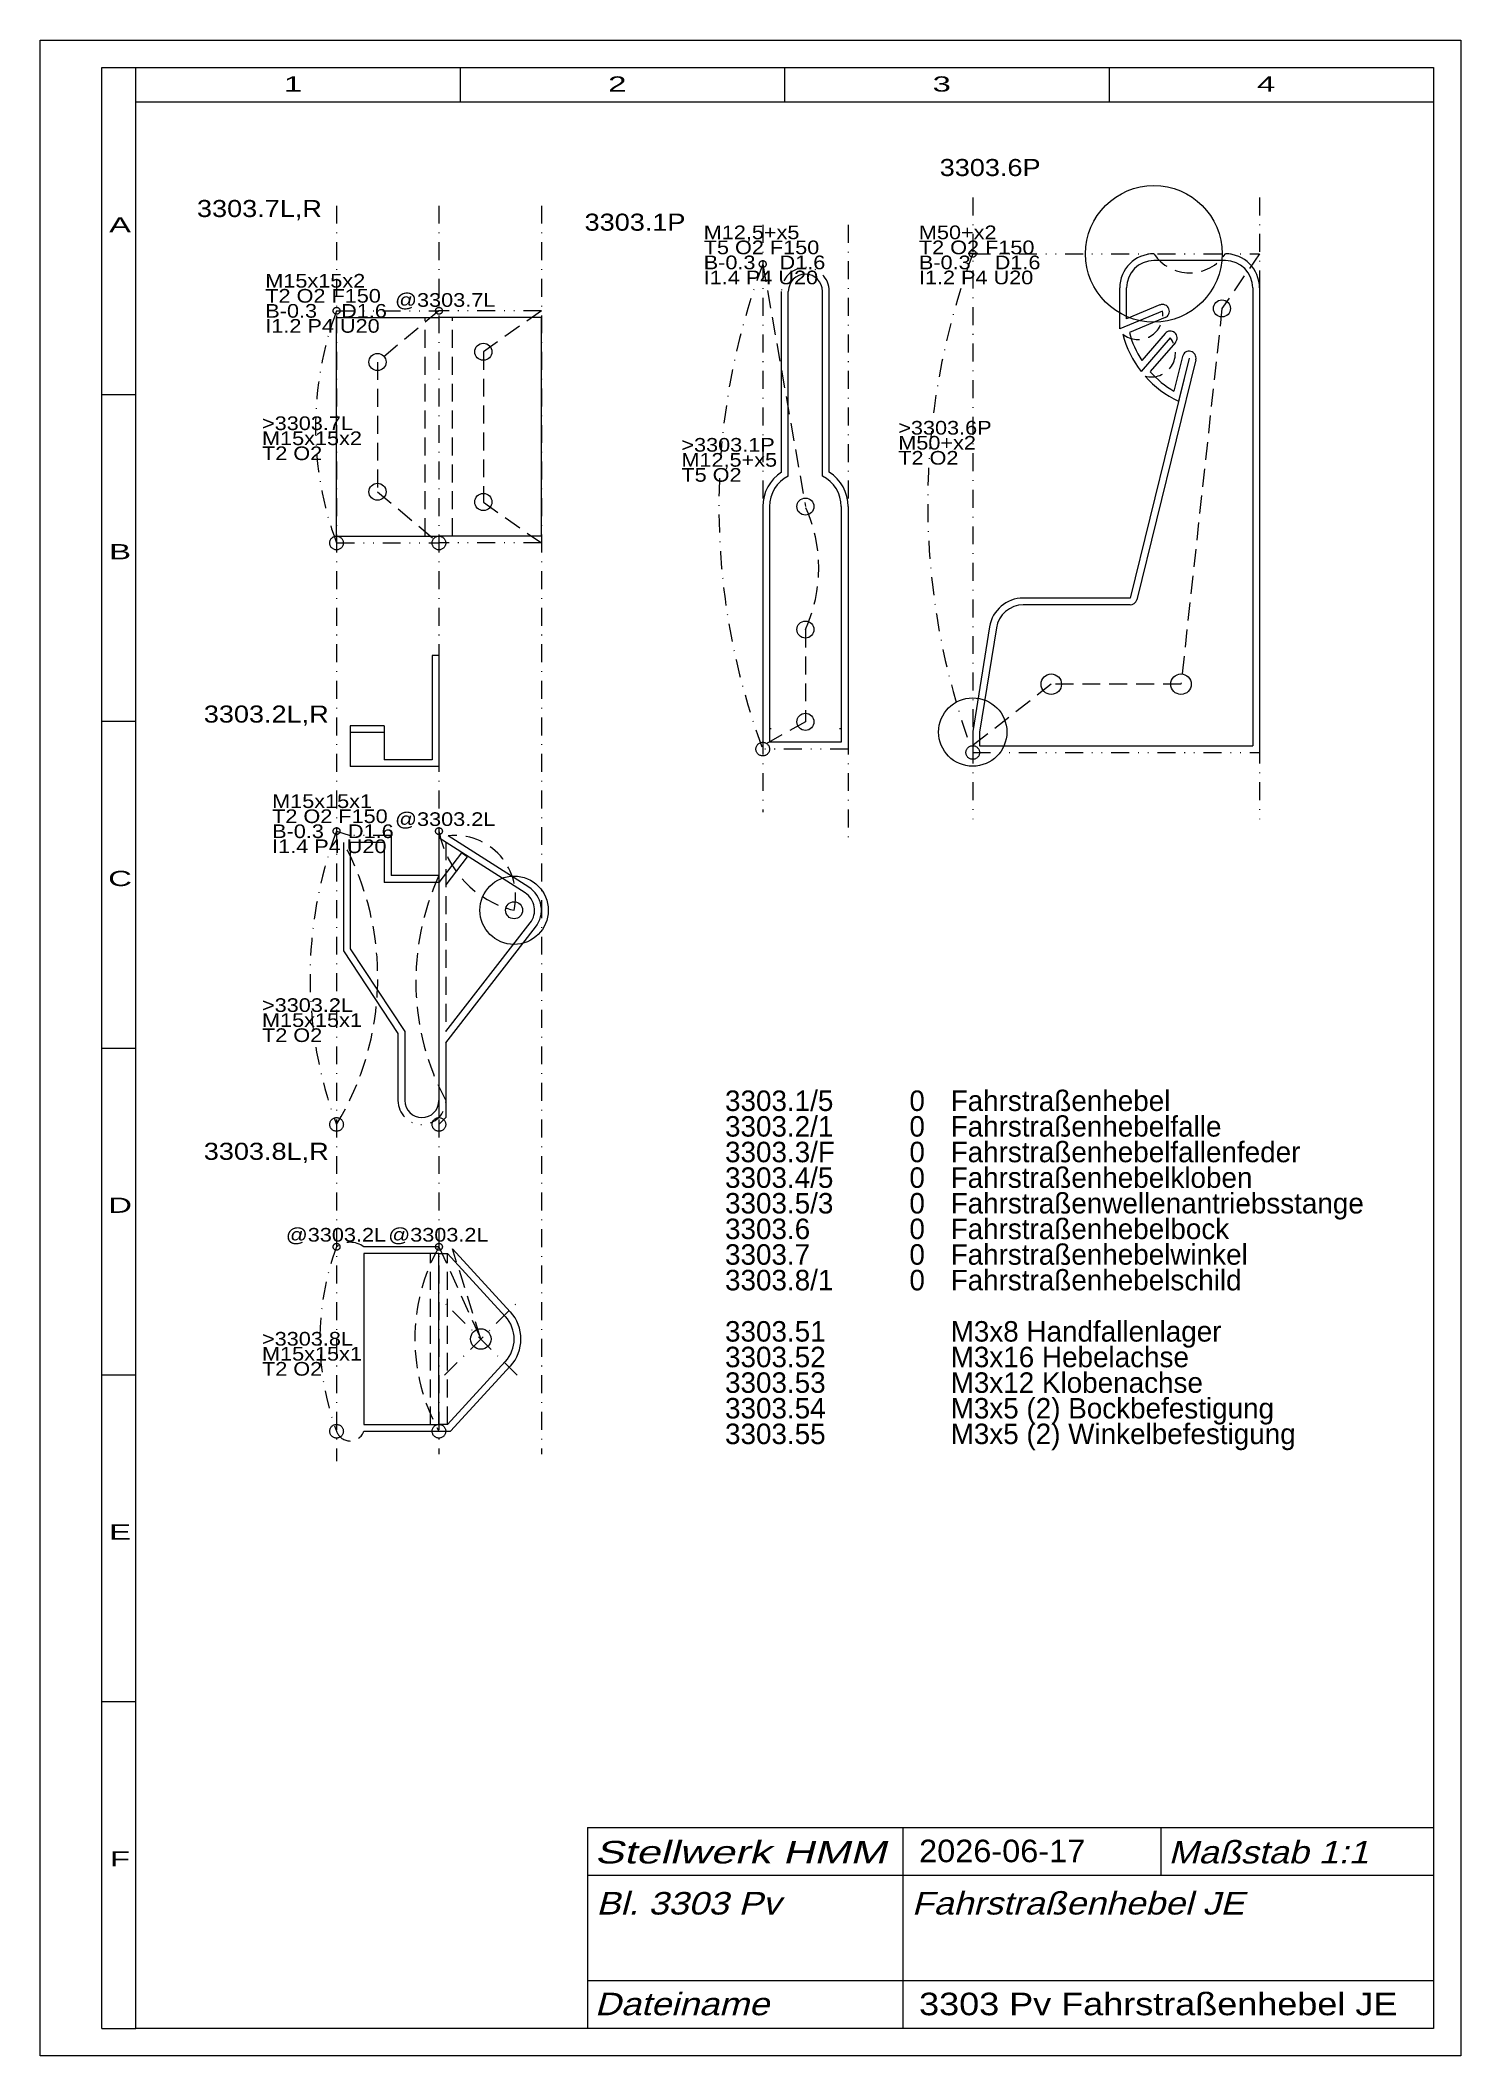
# Model space of a CAD drawing. Extents: x 1 to 209, y 1 to 296.
import ezdxf
from ezdxf.enums import TextEntityAlignment as Align

# ---------------------------------------------------------------- set-up
doc = ezdxf.new("R2010")
doc.units = 0
doc.header["$LTSCALE"] = 5.25
for name, pattern in [('DASHDOT', [1, 0.5, -0.25, 0, -0.25]), ('DASHED', [0.75, 0.5, -0.25]), ('DIVIDE', [1.25, 0.5, -0.25, 0, -0.25, 0, -0.25]), ('PHANTOM', [2.5, 1.25, -0.25, 0.25, -0.25, 0.25, -0.25])]:
    doc.linetypes.add(name, pattern=pattern)
for name, color, linetype, lineweight in [('3303 HANDFALLE', 30, 'CONTINUOUS', 13), ('3303 HEBEL', 5, 'CONTINUOUS', 13), ('3303 HEBELBOCK', 7, 'CONTINUOUS', 13), ('3303 HEBELSCHILD', 171, 'CONTINUOUS', 18), ('3303_1P', 30, 'CONTINUOUS', 13), ('3303_2L', 30, 'CONTINUOUS', 13), ('3303_2R', 14, 'CONTINUOUS', 13), ('3303_6P', 30, 'CONTINUOUS', 13), ('3303_7L', 30, 'CONTINUOUS', 13), ('3303_7R', 14, 'CONTINUOUS', 13), ('3303_8L', 30, 'CONTINUOUS', 13), ('3303_8R', 14, 'CONTINUOUS', 13), ('3303___ FAHRSTRAßENHEBEL JE', 6, 'DASHDOT', 13), ('BESCHRIFTUNG', 7, 'CONTINUOUS', 25), ('HILFSLINIEN', 3, 'CONTINUOUS', 0), ('MITTELLINIEN', 5, 'DASHDOT', 13), ('STANDARD', 7, 'CONTINUOUS', 0)]:
    doc.layers.add(name, color=color, linetype=linetype, lineweight=lineweight)
doc.styles.add('Arial', font='arial.ttf')

msp = doc.modelspace()

# ---------------------------------------------------------------- linework, layer by layer
at = {"layer": '3303 HANDFALLE'}
for p, q in [((59.38, 205.93), (58.38, 205.93)), ((58.38, 205.93), (58.38, 190.69)), ((59.38, 205.93), (59.38, 189.69)), ((51.38, 195.68), (46.38, 195.68)), ((46.38, 195.68), (46.38, 189.69)), ((51.38, 195.68), (51.38, 190.69)), ((51.38, 194.68), (46.38, 194.68)), ((59.38, 189.69), (46.38, 189.69)), ((58.38, 190.69), (51.38, 190.69)), ((51.38, 178.6), (46.38, 178.6)), ((46.38, 178.6), (46.38, 163)), ((51.38, 178.6), (51.38, 172.73)), ((59.38, 179.24), (59.38, 138.31)), ((71.99, 171.19), (59.38, 179.24)), ((62.7, 177.09), (59.38, 172.73)), ((63.49, 176.48), (62.7, 177.09)), ((63.49, 176.48), (60.38, 172.39)), ((59.38, 172.73), (51.38, 172.73)), ((60.38, 150.9), (72.75, 166.82)), ((46.38, 163), (54.38, 150.9)), ((54.38, 150.9), (54.38, 140.81))]:
    msp.add_line(p, q, dxfattribs=at)
at = {"layer": '3303 HANDFALLE', "linetype": 'DASHED'}
msp.add_line((60.38, 178.6), (60.38, 150.9), dxfattribs=at)
at = {"layer": '3303 HANDFALLE'}
for centre, radius, start, end in [((70.38, 168.66), 3, 322.1592, 417.4428), ((56.88, 140.81), 2.5, 180, 360)]:
    msp.add_arc(centre, radius, start, end, dxfattribs=at)
at = {"layer": '3303 HEBEL'}
for p, q in [((110.54, 232.22), (110.54, 259.25)), ((115.54, 232.22), (115.54, 259.25)), ((107.79, 227.75), (107.79, 193.25)), ((118.29, 227.75), (118.29, 193.25)), ((108.04, 195.24), (107.79, 195.24)), ((118.29, 195.24), (118.04, 195.24)), ((118.29, 193.25), (107.79, 193.25))]:
    msp.add_line(p, q, dxfattribs=at)
for centre, radius, start, end in [((113.04, 259.25), 2.5, 360, 540), ((112.79, 227.75), 5, 116.7437, 180), ((113.29, 227.75), 5, 0, 63.2563)]:
    msp.add_arc(centre, radius, start, end, dxfattribs=at)
at = {"layer": '3303 HEBELBOCK'}
for p, q in [((174.54, 263.75), (164.07, 263.75)), ((160.07, 255.24), (160.07, 259.75)), ((178.54, 259.75), (178.54, 192.75)), ((164.96, 257.26), (160.07, 255.24)), ((44.38, 255.41), (59.38, 255.41)), ((74.38, 255.41), (59.38, 255.41)), ((165.72, 255.41), (160.48, 253.25)), ((165.71, 253.1), (162.3, 249.13)), ((167.23, 251.79), (163.53, 247.5)), ((170.21, 249.25), (161.55, 214.12)), ((168.27, 249.73), (167.01, 244.64)), ((44.38, 223.42), (59.38, 223.42)), ((74.38, 223.42), (59.38, 223.42)), ((160.58, 213.36), (144.95, 213.36)), ((141, 209.99), (138.54, 194.75)), ((138.54, 192.75), (178.54, 192.75))]:
    msp.add_line(p, q, dxfattribs=at)
at = {"layer": '3303 HEBELBOCK', "lineweight": 18}
for p, q in [((44.38, 223.42), (44.38, 255.41)), ((74.38, 223.42), (74.38, 255.41))]:
    msp.add_line(p, q, dxfattribs=at)
at = {"layer": '3303 HEBELBOCK', "linetype": 'DASHED'}
for p, q in [((57.38, 223.42), (57.38, 255.41)), ((61.38, 223.42), (61.38, 255.41))]:
    msp.add_line(p, q, dxfattribs=at)
at = {"layer": '3303 HEBELBOCK', "linetype": 'DIVIDE'}
msp.add_line((138.54, 194.75), (138.54, 192.75), dxfattribs=at)
at = {"layer": '3303 HEBELBOCK'}
for centre, radius, start, end in [((164.07, 259.75), 4, 90, 180), ((174.54, 259.75), 4, 0, 90), ((165.34, 256.33), 1, 292.3878, 472.3878), ((174.04, 256.75), 14, 194.4943, 212.9963), ((166.47, 252.44), 1, 319.2678, 499.2678), ((169.24, 249.49), 1, 346.1478, 526.1478), ((174.04, 256.75), 14, 221.3743, 239.8763), ((144.95, 209.36), 4, 90, 170.8395), ((160.58, 214.36), 1, 270, 346.1478)]:
    msp.add_arc(centre, radius, start, end, dxfattribs=at)
at = {"layer": '3303 HEBELSCHILD'}
for p, q in [((48.38, 118.4), (48.38, 93.4)), ((59.38, 118.4), (48.38, 118.4)), ((59.38, 93.4), (59.38, 118.4)), ((59.38, 118.4), (60.63, 118.4)), ((59.38, 93.4), (59.38, 118.4)), ((60.63, 118.4), (69.09, 109.2)), ((60.63, 93.4), (69.09, 102.6)), ((48.38, 93.4), (59.38, 93.4)), ((60.63, 93.4), (59.38, 93.4))]:
    msp.add_line(p, q, dxfattribs=at)
at = {"layer": '3303 HEBELSCHILD', "linetype": 'DASHED'}
for p, q in [((58.13, 93.4), (58.13, 118.4)), ((60.63, 93.4), (60.63, 118.4))]:
    msp.add_line(p, q, dxfattribs=at)
at = {"layer": '3303 HEBELSCHILD'}
msp.add_arc((65.51, 105.9), 4.88, 317.3926, 402.6074, dxfattribs=at)
at = {"layer": '3303_1P', "linetype": 'DASHED'}
for p, q in [((106.79, 263.25), (113.04, 227.75)), ((113.04, 209.75), (113.04, 196.24)), ((113.04, 196.24), (106.79, 192.75))]:
    msp.add_line(p, q, dxfattribs=at)
at = {"layer": '3303_1P'}
for p, q in [((109.54, 232.8), (109.54, 259.25)), ((116.54, 232.8), (116.54, 259.25)), ((106.79, 227.75), (106.79, 192.75)), ((119.29, 227.75), (119.29, 192.25))]:
    msp.add_line(p, q, dxfattribs=at)
at = {"layer": '3303_1P', "linetype": 'DIVIDE'}
msp.add_line((119.29, 192.25), (106.79, 192.25), dxfattribs=at)
at = {"layer": '3303_1P', "linetype": 'PHANTOM'}
for centre, radius in [((106.79, 263.25), 0.5), ((106.79, 192.25), 1)]:
    msp.add_circle(centre, radius, dxfattribs=at)
at = {"layer": '3303_1P'}
for centre in [(113.04, 227.75), (113.04, 209.75), (113.04, 196.24)]:
    msp.add_circle(centre, 1.25, dxfattribs=at)
at = {"layer": '3303_1P', "linetype": 'DIVIDE'}
msp.add_arc((113.04, 259.25), 3.5, 0, 180, dxfattribs=at)
at = {"layer": '3303_1P'}
for centre, start, end in [((112.79, 227.75), 122.7972, 180), ((113.29, 227.75), 0, 57.2028)]:
    msp.add_arc(centre, 6, start, end, dxfattribs=at)
at = {"layer": '3303_1P', "linetype": 'DASHED'}
msp.add_arc((93.38, 218.75), 21.62, 335.4034, 384.5966, dxfattribs=at)
at = {"layer": '3303_2L', "linetype": 'DASHED'}
msp.add_line((44.38, 180.24), (46.38, 179.6), dxfattribs=at)
at = {"layer": '3303_2L'}
for p, q in [((45.38, 178.6), (45.38, 162.7)), ((52.38, 179.6), (52.38, 173.73)), ((59.38, 173.73), (52.38, 173.73)), ((45.38, 162.7), (53.38, 150.6)), ((53.38, 150.6), (53.38, 140.81))]:
    msp.add_line(p, q, dxfattribs=at)
at = {"layer": '3303_2L', "linetype": 'DIVIDE'}
msp.add_line((52.38, 179.6), (46.38, 179.6), dxfattribs=at)
at = {"layer": '3303_2L', "linetype": 'PHANTOM'}
for centre, radius in [((44.38, 180.24), 0.5), ((44.38, 137.31), 1)]:
    msp.add_circle(centre, radius, dxfattribs=at)
at = {"layer": '3303_2L', "linetype": 'DASHED'}
for centre, radius, start, end in [((9.1, 158.82), 41.32, 328.6232, 388.6024), ((93.01, 158.28), 37.02, 155.3201, 208.1593)]:
    msp.add_arc(centre, radius, start, end, dxfattribs=at)
at = {"layer": '3303_2L', "linetype": 'DIVIDE'}
msp.add_arc((56.88, 140.81), 3.5, 180, 360, dxfattribs=at)
at = {"layer": '3303_2R'}
for p, q in [((72.53, 172.03), (60.72, 179.57)), ((60.38, 149.27), (73.54, 166.21)), ((60.38, 149.27), (60.38, 138.31)), ((60.38, 138.31), (59.38, 137.31))]:
    msp.add_line(p, q, dxfattribs=at)
at = {"layer": '3303_2R', "linetype": 'PHANTOM'}
for centre, radius in [((59.38, 180.24), 0.5), ((59.38, 137.31), 1)]:
    msp.add_circle(centre, radius, dxfattribs=at)
at = {"layer": '3303_2R'}
msp.add_circle((70.38, 168.66), 1.25, dxfattribs=at)
at = {"layer": '3303_2R', "linetype": 'DASHED'}
for centre, radius, start, end in [((73.77, 182.89), 14.63, 190.4358, 256.6088), ((61.68, 170.69), 8.93, 346.8844, 456.1303)]:
    msp.add_arc(centre, radius, start, end, dxfattribs=at)
at = {"layer": '3303_2R'}
msp.add_arc((70.38, 168.66), 4, 322.1592, 417.4428, dxfattribs=at)
at = {"layer": '3303_6P', "linetype": 'DIVIDE'}
for p, q in [((137.54, 264.75), (179.54, 264.75)), ((137.54, 191.75), (179.54, 191.75))]:
    msp.add_line(p, q, dxfattribs=at)
at = {"layer": '3303_6P', "linetype": 'DASHED'}
for p, q in [((179.54, 264.75), (174.04, 256.75)), ((174.04, 256.75), (168.04, 201.75)), ((149.04, 201.75), (137.54, 192.75)), ((168.04, 201.75), (149.04, 201.75))]:
    msp.add_line(p, q, dxfattribs=at)
at = {"layer": '3303_6P'}
for p, q in [((159.07, 253.75), (159.07, 259.75)), ((179.54, 259.75), (179.54, 191.75)), ((165.34, 256.33), (159.07, 253.75)), ((166.47, 252.44), (162.22, 247.51)), ((169.24, 249.49), (160.58, 214.36)), ((160.58, 214.36), (144.95, 214.36)), ((140.01, 210.15), (137.54, 194.83)), ((137.54, 194.83), (137.54, 192.75))]:
    msp.add_line(p, q, dxfattribs=at)
at = {"layer": '3303_6P', "color": 5}
msp.add_line((169.24, 249.49), (167.68, 243.17), dxfattribs=at)
at = {"layer": '3303_6P', "linetype": 'PHANTOM'}
for centre, radius in [((137.54, 264.75), 0.5), ((137.54, 191.75), 1)]:
    msp.add_circle(centre, radius, dxfattribs=at)
at = {"layer": '3303_6P'}
for centre, radius in [((174.04, 256.75), 1.25), ((149.04, 201.75), 1.5), ((168.04, 201.75), 1.5)]:
    msp.add_circle(centre, radius, dxfattribs=at)
for centre, radius, start, end in [((164.07, 259.75), 5, 90, 180), ((174.54, 259.75), 5, 0, 90), ((174.04, 256.75), 15, 194.4943, 218.0322), ((174.04, 256.75), 15, 221.3743, 244.9122), ((144.95, 209.36), 5, 90, 170.8395)]:
    msp.add_arc(centre, radius, start, end, dxfattribs=at)
at = {"layer": '3303_6P', "linetype": 'DASHED'}
for centre, radius, start, end in [((169.31, 268.26), 6.3, 213.862, 326.138), ((161.76, 255.84), 3.62, 231.7538, 367.7919), ((163.69, 250.26), 3.54, 255.0981, 398.2075)]:
    msp.add_arc(centre, radius, start, end, dxfattribs=at)
at = {"layer": '3303_7L', "linetype": 'DIVIDE'}
for p, q in [((44.38, 256.41), (59.38, 256.41)), ((44.38, 222.42), (59.38, 222.42))]:
    msp.add_line(p, q, dxfattribs=at)
at = {"layer": '3303_7L', "linetype": 'DASHED'}
for p, q in [((59.38, 256.41), (50.38, 248.91)), ((50.38, 248.91), (50.38, 229.92)), ((50.38, 229.92), (59.38, 222.42))]:
    msp.add_line(p, q, dxfattribs=at)
at = {"layer": '3303_7L', "linetype": 'PHANTOM'}
for centre, radius in [((44.38, 256.41), 0.5), ((44.38, 222.42), 1)]:
    msp.add_circle(centre, radius, dxfattribs=at)
at = {"layer": '3303_7L'}
for centre in [(50.38, 248.91), (50.38, 229.92)]:
    msp.add_circle(centre, 1.25, dxfattribs=at)
at = {"layer": '3303_7R', "linetype": 'DIVIDE'}
for p, q in [((74.38, 256.41), (59.38, 256.41)), ((74.38, 222.42), (59.38, 222.42))]:
    msp.add_line(p, q, dxfattribs=at)
at = {"layer": '3303_7R', "linetype": 'DASHED'}
for p, q in [((74.38, 256.41), (65.88, 250.41)), ((65.88, 250.41), (65.88, 228.42)), ((65.88, 228.42), (74.38, 222.42))]:
    msp.add_line(p, q, dxfattribs=at)
at = {"layer": '3303_7R', "linetype": 'PHANTOM'}
for centre, radius in [((59.38, 256.41), 0.5), ((59.38, 222.42), 1)]:
    msp.add_circle(centre, radius, dxfattribs=at)
at = {"layer": '3303_7R'}
for centre in [(65.88, 250.41), (65.88, 228.42)]:
    msp.add_circle(centre, 1.25, dxfattribs=at)
at = {"layer": '3303_8L'}
for p, q in [((59.38, 119.4), (48.38, 119.4)), ((48.38, 92.4), (59.38, 92.4))]:
    msp.add_line(p, q, dxfattribs=at)
at = {"layer": '3303_8L', "linetype": 'PHANTOM'}
for centre, radius in [((44.38, 119.4), 0.5), ((44.38, 92.4), 1)]:
    msp.add_circle(centre, radius, dxfattribs=at)
at = {"layer": '3303_8L', "linetype": 'DASHED'}
for centre, radius, start, end in [((46.38, 116.68), 3.38, 53.7116, 126.2884), ((83.41, 105.9), 27.56, 150.6708, 209.3292), ((46.38, 93.08), 2.11, 198.7396, 341.2604)]:
    msp.add_arc(centre, radius, start, end, dxfattribs=at)
at = {"layer": '3303_8R', "linetype": 'DASHED'}
for p, q in [((59.38, 119.4), (65.51, 105.9)), ((65.51, 105.9), (61.37, 119.08))]:
    msp.add_line(p, q, dxfattribs=at)
at = {"layer": '3303_8R'}
for p, q in [((61.37, 119.08), (69.83, 109.88)), ((61.07, 92.4), (69.83, 101.92)), ((59.38, 92.4), (61.07, 92.4))]:
    msp.add_line(p, q, dxfattribs=at)
at = {"layer": '3303_8R', "linetype": 'PHANTOM'}
for centre, radius in [((59.38, 119.4), 0.5), ((59.38, 92.4), 1)]:
    msp.add_circle(centre, radius, dxfattribs=at)
at = {"layer": '3303_8R'}
msp.add_circle((65.51, 105.9), 1.5, dxfattribs=at)
msp.add_arc((65.51, 105.9), 5.88, 317.3926, 402.6074, dxfattribs=at)
at = {"layer": '3303___ FAHRSTRAßENHEBEL JE', "linetype": 'DASHDOT'}
for centre, radius in [((201.77, 227.75), 101.4), ((235.2, 228.25), 104.25), ((89.86, 239.42), 48.55), ((101.81, 158.77), 61.31), ((80.5, 105.9), 38.56)]:
    msp.add_arc(centre, radius, 159.5062, 200.4938, dxfattribs=at)
at = {"layer": 'HILFSLINIEN'}
for centre, radius in [((164.07, 264.75), 10), ((137.54, 194.75), 5), ((70.38, 168.66), 5)]:
    msp.add_circle(centre, radius, dxfattribs=at)
at = {"layer": 'MITTELLINIEN'}
for p, q in [((44.38, 271.79), (44.38, 88)), ((59.38, 271.79), (59.38, 89.05)), ((74.38, 271.79), (74.38, 89.05)), ((137.54, 273), (137.54, 182)), ((179.54, 273), (179.54, 182)), ((106.79, 269), (106.79, 183)), ((119.29, 269), (119.29, 179)), ((60.2, 100.6), (70.81, 111.2)), ((70.81, 100.6), (60.2, 111.2))]:
    msp.add_line(p, q, dxfattribs=at)
at = {"layer": 'STANDARD'}
for p, q in [((1, 1), (1, 296)), ((1, 296), (209, 296)), ((209, 296), (209, 1)), ((10, 5), (10, 292)), ((10, 292), (15, 292)), ((15, 292), (205, 292)), ((15, 287), (15, 292)), ((62.5, 292), (62.5, 287)), ((110, 292), (110, 287)), ((157.5, 292), (157.5, 287)), ((205, 292), (205, 287)), ((15, 287), (205, 287)), ((15, 5), (15, 287)), ((205, 287), (205, 5)), ((10, 244.17), (15, 244.17)), ((10, 196.33), (15, 196.33)), ((205, 182.12), (205, 5.12)), ((10, 148.5), (15, 148.5)), ((10, 100.67), (15, 100.67)), ((10, 52.83), (15, 52.83)), ((10, 5), (15, 5)), ((205, 5), (15, 5)), ((209, 1), (1, 1))]:
    msp.add_line(p, q, dxfattribs=at)
at = {"layer": 'STANDARD', "lineweight": 0}
for p, q in [((81.11, 34.4), (205, 34.4)), ((81.11, 34.4), (81.11, 5)), ((127.31, 34.4), (127.31, 5)), ((165.11, 34.4), (165.11, 27.4)), ((81.11, 27.4), (205, 27.4)), ((81.11, 12), (205, 12))]:
    msp.add_line(p, q, dxfattribs=at)

# ---------------------------------------------------------------- texts
at = {"layer": '3303_1P', "insert": (98.15, 260.26), "char_height": 2, "attachment_point": 7, "line_spacing_factor": 0.66, "style": 'Arial'}
msp.add_mtext('\\W1.135102;M12,5+x5\\PT5 O2 F150\\PB-0.3    D1.6\\PI1.4 P4 U20', dxfattribs=at)
at = {"layer": '3303_2L', "insert": (34.95, 177), "char_height": 2, "attachment_point": 7, "line_spacing_factor": 0.66, "style": 'Arial'}
msp.add_mtext('\\W1.135085;M15x15x1\\PT2 O2 F150\\PB-0.3    D1.6\\PI1.4 P4 U20', dxfattribs=at)
at = {"layer": '3303_2R', "style": 'Arial', "width": 1.135129}
msp.add_text('@3303.2L', height=2, dxfattribs=at).set_placement((52.95, 181))
at = {"layer": '3303_6P', "insert": (129.66, 260.26), "char_height": 2, "attachment_point": 7, "line_spacing_factor": 0.66, "style": 'Arial'}
msp.add_mtext('\\W1.135096;M50+x2 \\PT2 O2 F150\\PB-0.3    D1.6\\PI1.2 P4 U20', dxfattribs=at)
at = {"layer": '3303_7L', "insert": (33.95, 253.17), "char_height": 2, "attachment_point": 7, "line_spacing_factor": 0.66, "style": 'Arial'}
msp.add_mtext('\\W1.135084;M15x15x2 \\PT2 O2 F150\\PB-0.3    D1.6\\PI1.2 P4 U20', dxfattribs=at)
at = {"layer": '3303_7R', "style": 'Arial', "width": 1.135129}
msp.add_text('@3303.7L', height=2, dxfattribs=at).set_placement((52.95, 256.99))
at = {"layer": '3303_8L', "style": 'Arial', "width": 1.135129}
msp.add_text('@3303.2L', height=2, dxfattribs=at).set_placement((36.95, 120.16))
at = {"layer": '3303_8R', "style": 'Arial', "width": 1.135129}
msp.add_text('@3303.2L', height=2, dxfattribs=at).set_placement((51.95, 120.16))
at = {"layer": '3303___ FAHRSTRAßENHEBEL JE', "style": 'Arial'}
for s, insert, char_height, attachment_point, line_spacing_factor in [('\\W1.135146;>3303.7L\\PM15x15x2\\PT2 O2', (33.47, 234.52), 2, 7, 0.66), ('\\W1.135110;>3303.6P\\PM50+x2\\PT2 O2', (126.64, 233.86), 2, 7, 0.66), ('\\W1.135110;>3303.1P\\PM12,5+x5\\PT5 O2', (94.88, 231.36), 2, 7, 0.66), ('\\W1.135146;>3303.2L\\PM15x15x1\\PT2 O2', (33.47, 149.35), 2, 7, 0.66), ('\\W0.972797;3303.1/5\\P3303.2/1\\P3303.3/F\\P3303.4/5\\P3303.5/3\\P3303.6\\P3303.7\\P3303.8/1\\P\\P3303.51\\P3303.52\\P3303.53\\P3303.54\\P3303.55\\P', (101.27, 142.28), 3, 1, 0.75), ('\\W0.972828;0\\P0\\P0\\P0\\P0\\P0\\P0\\P0', (128.27, 142.28), 3, 1, 0.75), ('\\W0.972824;Fahrstraßenhebel\\PFahrstraßenhebelfalle\\PFahrstraßenhebelfallenfeder\\PFahrstraßenhebelkloben\\PFahrstraßenwellenantriebsstange\\PFahrstraßenhebelbock\\PFahrstraßenhebelwinkel\\PFahrstraßenhebelschild\\P\\PM3x8 Handfallenlager\\PM3x16 Hebelachse\\PM3x12 Klobenachse\\PM3x5 (2) Bockbefestigung\\PM3x5 (2) Winkelbefestigung\\P', (134.31, 142.28), 3, 1, 0.75), ('\\W1.135146;>3303.8L\\PM15x15x1\\PT2 O2', (33.47, 100.51), 2, 7, 0.66)]:
    msp.add_mtext(s, dxfattribs=dict(at, insert=insert, char_height=char_height, attachment_point=attachment_point, line_spacing_factor=line_spacing_factor))
at = {"layer": 'BESCHRIFTUNG', "style": 'Arial'}
for s, width, p in [('3303.6P', 1.135099, (140.09, 277.38)), ('3303.7L,R', 1.135103, (33.09, 271.38)), ('3303.1P', 1.135099, (88.09, 269.38)), ('3303.2L,R', 1.135103, (34.09, 197.38)), ('3303.8L,R', 1.135103, (34.09, 133.38))]:
    msp.add_text(s, height=2.5, dxfattribs=dict(at, width=width)).set_placement(p, align=Align.MIDDLE_CENTER)
at = {"layer": 'BESCHRIFTUNG', "style": 'Arial', "oblique": 15}
for s, width, p in [('Stellwerk HMM', 1.375804, (82.2, 32.44)), ('Maßstab 1:1', 1.143719, (166.2, 32.44)), ('Bl. 3303 Pv', 1.143716, (82.42, 24.96)), ('Fahrstraßenhebel JE', 1.130208, (128.62, 24.96)), ('Dateiname', 1.143709, (82.2, 10.22))]:
    msp.add_text(s, height=3.3, dxfattribs=dict(at, width=width)).set_placement(p, align=Align.TOP_LEFT)
at = {"layer": 'BESCHRIFTUNG', "style": 'Arial'}
for s, width, p in [('2026-06-17', 1.031837, (129.69, 32.62)), ('3303 Pv Fahrstraßenhebel JE', 1.143714, (129.69, 10.22))]:
    msp.add_text(s, height=3.3, dxfattribs=dict(at, width=width)).set_placement(p, align=Align.TOP_LEFT)
at = {"layer": 'STANDARD', "style": 'Arial'}
for s, width, p in [('1', 1.547923, (38, 290.72)), ('2', 1.547922, (85.5, 290.72)), ('3', 1.547923, (133, 290.72)), ('4', 1.547923, (180.5, 290.72)), ('A', 1.547987, (12.68, 270.1)), ('B', 1.547987, (12.68, 222.26)), ('C', 1.548103, (12.68, 174.43)), ('D', 1.548104, (12.68, 126.6)), ('E', 1.547987, (12.68, 78.76)), ('F', 1.547769, (12.68, 30.93))]:
    msp.add_text(s, height=2.23, dxfattribs=dict(at, width=width)).set_placement(p, align=Align.TOP_CENTER)

doc.saveas('drawing.dxf')
